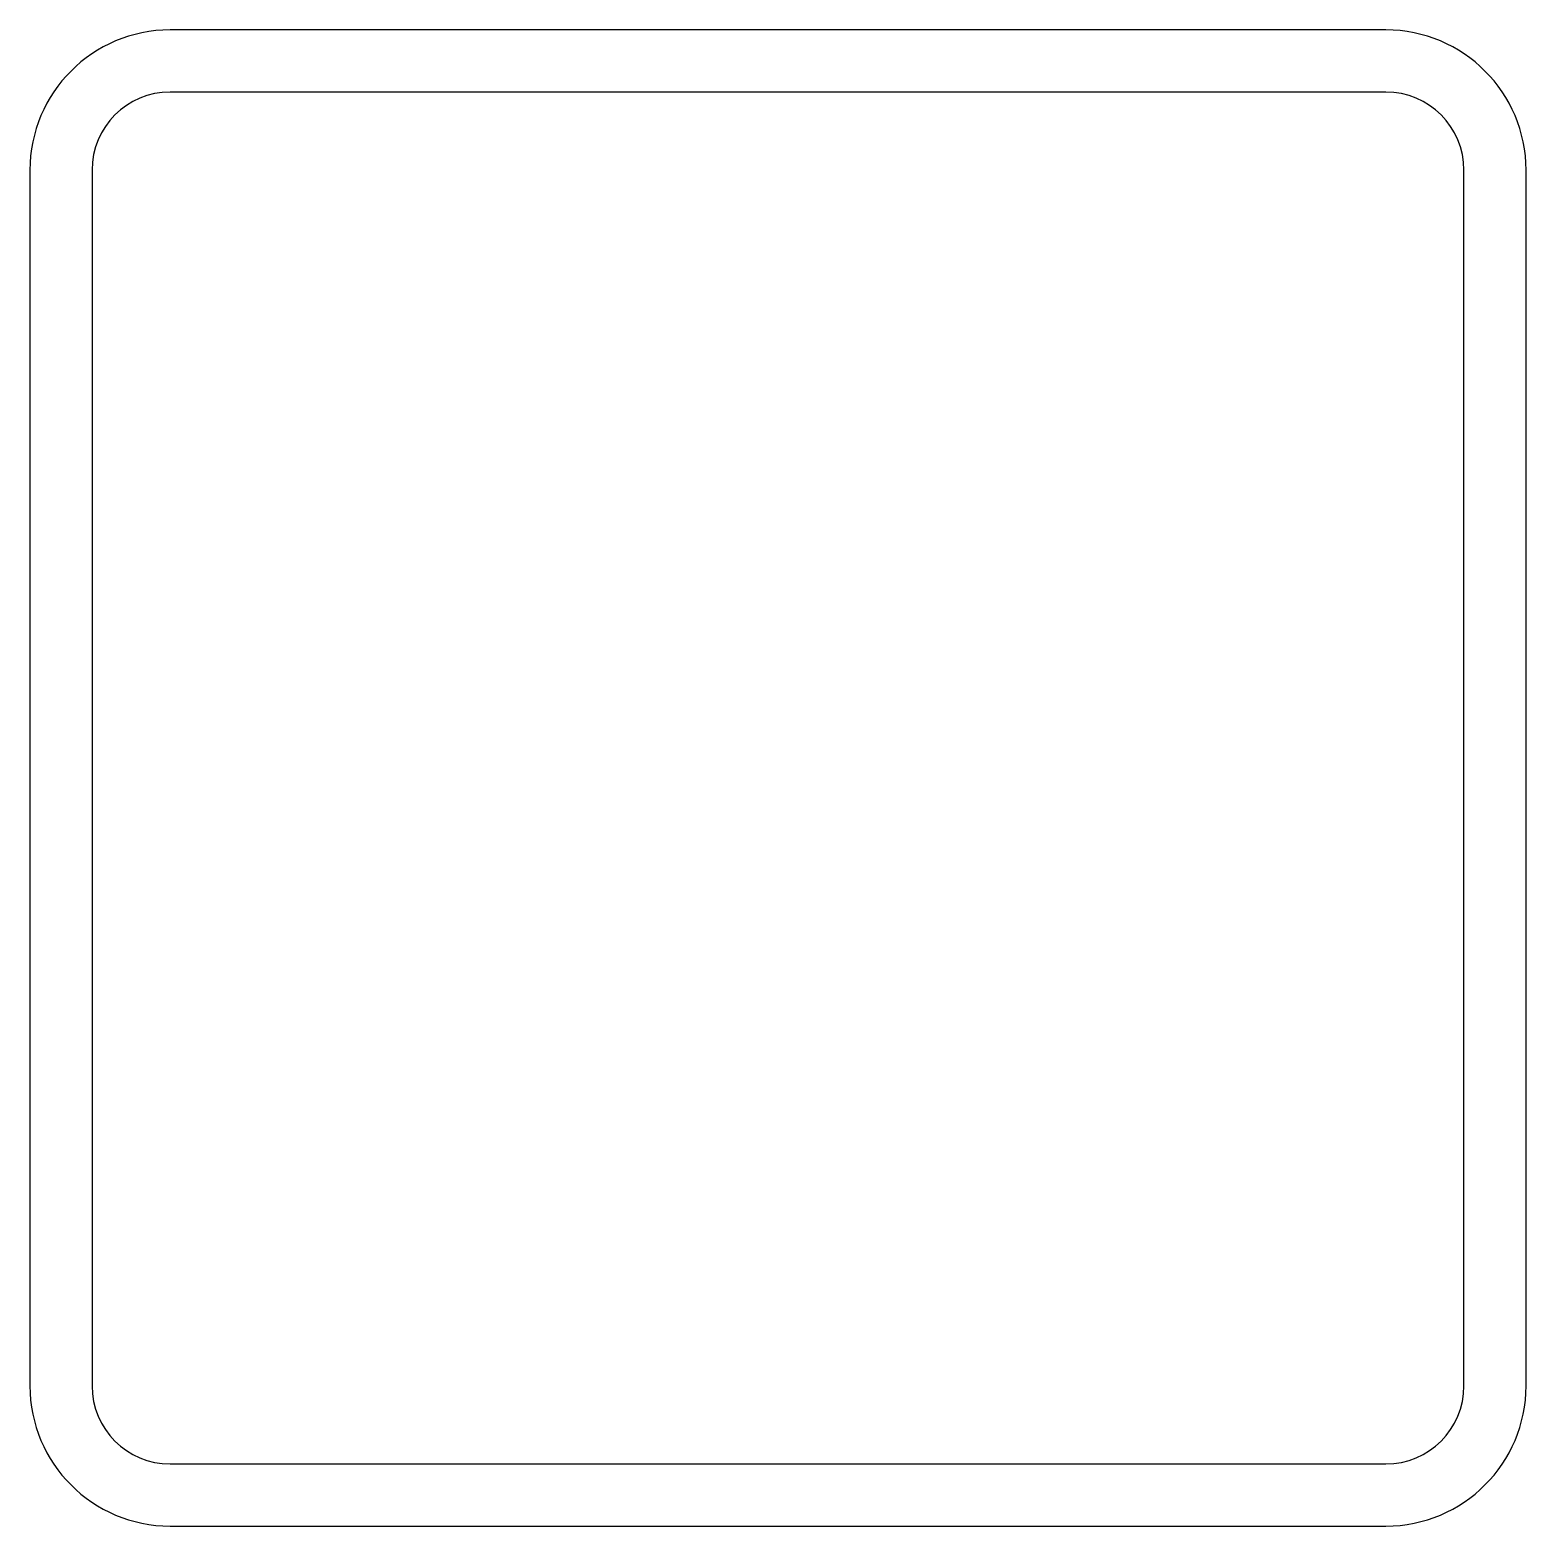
# Model space of a CAD drawing. Header units: inches. Extents: x -1 to 1, y -1 to 1.
import ezdxf

# ---------------------------------------------------------------- set-up
doc = ezdxf.new("R2010")
doc.units = ezdxf.units.IN
doc.layers.get('0').update_dxf_attribs({"linetype": 'CONTINUOUS'})

msp = doc.modelspace()

# ---------------------------------------------------------------- linework, layer by layer
for p, q in [((0.8125, 1), (-0.8125, 1)), ((0.8125, 0.917), (-0.8125, 0.917)), ((-1, 0.8125), (-1, -0.8125)), ((-0.917, 0.8125), (-0.917, -0.8125)), ((0.917, -0.8125), (0.917, 0.8125)), ((1, -0.8125), (1, 0.8125)), ((-0.8125, -0.917), (0.8125, -0.917)), ((-0.8125, -1), (0.8125, -1))]:
    msp.add_line(p, q)
for centre, radius, start, end in [((-0.8125, 0.8125), 0.1875, 90, 180), ((0.8125, 0.8125), 0.1875, 0, 90), ((-0.8125, 0.8125), 0.1045, 90, 180), ((0.8125, 0.8125), 0.1045, 0, 90), ((-0.8125, -0.8125), 0.1875, 180, 270), ((-0.8125, -0.8125), 0.1045, 180, 270), ((0.8125, -0.8125), 0.1875, 270, 360), ((0.8125, -0.8125), 0.1045, 270, 360)]:
    msp.add_arc(centre, radius, start, end)

doc.saveas('drawing.dxf')
